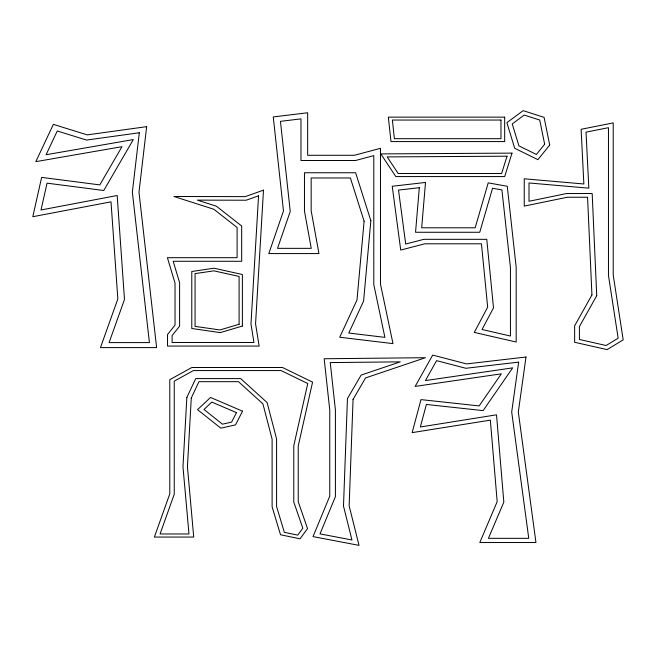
<?xml version="1.0" encoding="UTF-8"?>
<svg xmlns="http://www.w3.org/2000/svg" width="656" height="656" viewBox="0 0 656 656"><rect width="100%" height="100%" fill="white"/><g stroke="black" fill="none" stroke-linecap="round" stroke-linejoin="round"><path stroke-width="0.98" d="M347.45 398.561L343.49 506.079L351.952 539.978L320.021 533.902L335.413 496.649L335.413 410.016L330.247 362.579L400.299 361.858L361.128 375.093L347.45 398.561M353.067 399.365L349.14 505.792L359.021 545.366L313.035 536.608L329.771 496.108L329.771 410.156L324.171 358.75L425.441 357.7L365.548 377.938L353.067 399.365M186.845 397.487L182.975 466.842L188.985 533.976L160.08 533.976L174.242 494.206L174.242 381.152L193.397 370.574L281.088 370.574L307.754 383.539L293.781 445.736L293.781 502.045L302.826 528.26L297.734 535.124L284.335 532.336L276.578 506.498L276.578 438.872L267.107 402.563L240.686 378.602L195.718 378.602L186.845 397.487M191.273 398.028L187.436 466.801L193.725 537.059L154.39 537.059L169.789 493.837L169.789 379.668L191.839 367.499L282.498 367.499L312.576 382.128L298.234 445.973L298.234 501.684L307.541 528.646L300.005 538.806L280.514 534.755L272.117 506.817L272.117 439.143L262.908 403.842L238.481 381.677L198.948 381.677L191.273 398.028M258.562 195.841L250.969 323.974L253.954 342.481L172.118 342.481L172.118 335.544L179.613 326.122L179.613 282.695L173.184 261.277L241.679 261.277L241.679 225.992L216.382 206.205L197.374 200.121L246.172 200.219L258.562 195.841M263.491 190.166L255.561 323.826L259.145 346.073L167.534 346.073L167.534 334.519L175.029 325.097L175.029 283.113L167.403 257.693L237.095 257.693L237.095 227.476L213.79 209.248L173.922 196.488L245.188 196.636L263.491 190.166M419.315 187.698L415.543 232.273L479.757 232.273L492.549 188.247L501.906 189.912L510.434 267.492L510.434 336.036L482.029 329.509L493.501 307.844L486.768 239.317L423.874 239.317L405.703 244.032L398.512 190.076L419.315 187.698M425.506 182.45L421.677 227.788L475.174 227.788L488.22 182.876L507.268 186.263L516.174 267.304L516.174 342.03L474.288 332.412L487.67 307.123L481.447 243.802L424.809 243.802L400.726 250.059L392.231 186.263L425.506 182.45M364.105 221.179L356.987 300.013L339.726 337.241L392.993 343.621L380.48 284.146L380.48 148.297L354.437 155.283L307.664 155.283L307.664 112.766L273.265 116.924L283.474 210.97L268.804 253.577L318.955 253.577L311.157 210.724L311.157 177.973L350.394 177.973L364.105 221.179M370.853 220.719L363.588 301.112L348.787 333.035L384.9 337.364L373.789 284.573L373.789 155.62L355.552 160.507L300.973 160.507L300.973 118.867L280.456 121.344L290.239 211.437L277.529 248.345L311.247 248.345L304.466 211.093L304.466 172.741L355.626 172.741L370.853 220.719M139.31 132.758L132.356 192.159L149.42 342.596L109.093 342.596L124.484 299.472L117.178 195.496L41.008 209.986L47.043 183.163L103.771 190.494L133.324 139.572L46.084 154.734L57.261 130.979L86.551 140.072L139.31 132.758M146.657 126.649L138.982 192.167L156.612 347.606L100.466 347.606L117.834 298.939L111.012 201.835L32.8 216.71L41.64 177.382L99.802 184.902L121.983 146.682L35.818 161.655L53.366 124.361L87.264 134.882L146.657 126.649M518.65 362.137L511.696 412.017L528.761 538.322L488.433 538.322L503.824 502.119L496.518 414.822L420.348 426.982L426.384 404.457L483.119 410.615L512.664 367.86L425.424 380.587L436.601 360.644L465.891 368.278L518.65 362.137M525.997 357.012L518.322 412.017L535.952 542.528L479.807 542.528L497.174 501.668L490.352 420.135L412.14 432.632L420.988 399.611L479.151 405.925L501.323 373.83L415.158 386.4L432.706 355.085L466.605 363.924L525.997 357.012M507.039 156.202L501.61 173.52L398.192 173.52L387.196 156.907L507.039 156.202M512.016 153.119L504.669 176.571L395.814 176.571L380.816 153.898L512.016 153.119M236.463 412.649L231.609 422.103L222.45 424.17L203.983 409.483L211.822 402.087L236.463 412.649M242.548 411.173L235.52 424.875L220.842 428.179L197.554 409.664L210.527 397.446L242.548 411.173M591.933 294.979L574.64 325.819L574.64 342.276L607.136 349.623L623.2 339.849L613.229 275.192L613.229 122.893L581.118 129.289L583.856 183.983L524.242 178.801L524.242 206.099L567.325 197.243L587.571 197.243L591.933 294.979M596.73 295.7L579.404 326.598L579.404 339.472L606.128 345.515L618.149 338.201L608.465 275.422L608.465 127.682L586.029 132.151L588.834 188.165L529.007 182.967L529.007 201.269L566.71 193.52L592.171 193.52L596.73 295.7M544.644 144.222L536.411 154.472L518.937 145.886L512.229 123.935L524.21 115.062L539.732 120.048L544.644 144.222M549.703 145.033L537.928 159.679L514.698 148.264L506.883 122.688L523.16 110.634L544.078 117.367L549.703 145.033M239.096 324.277L219.957 329.952L195.062 326.368L195.062 273.618L213.872 270.846L239.096 276.438L239.096 324.277M242.376 326.048L220.268 332.608L191.782 328.5L191.782 271.494L214.02 268.214L242.376 274.503L242.376 326.048M504.669 117.145L388.336 117.145L390.992 141.581L504.669 141.581L504.669 117.145M500.971 120.04L392.37 120.04L394.395 138.687L500.971 138.687L500.971 120.04"/></g></svg>
